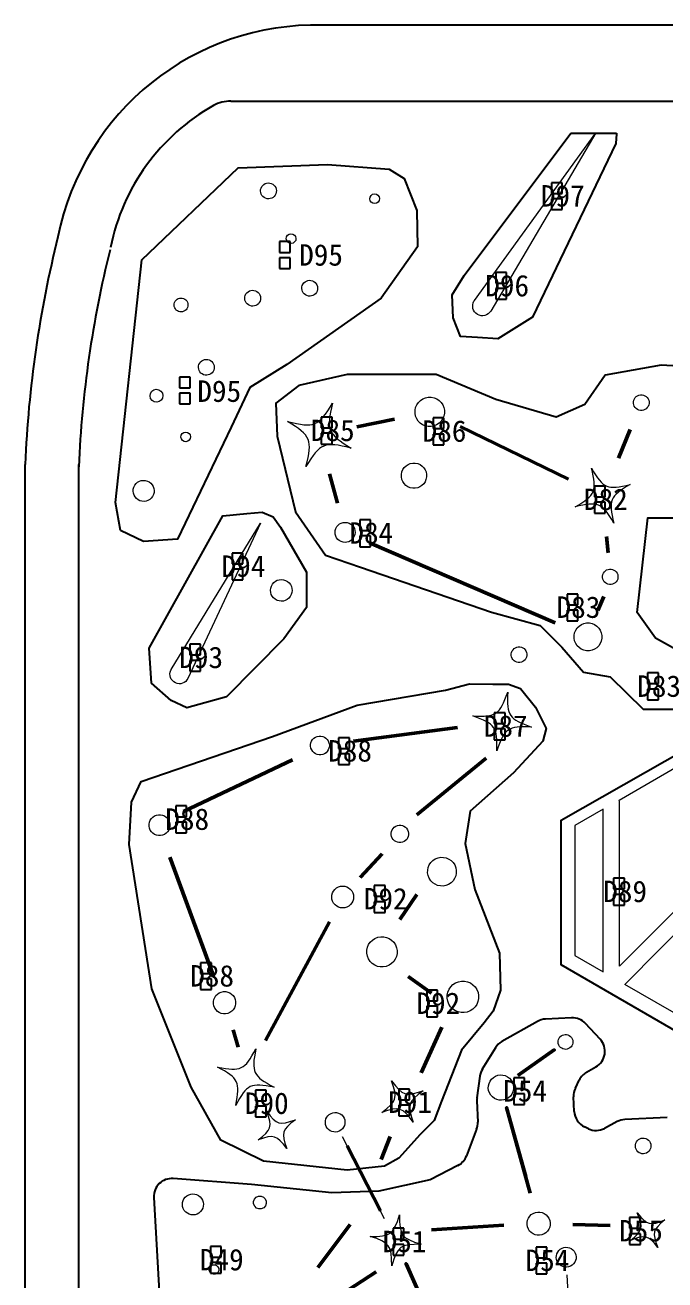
# Model space of a CAD drawing. Header units: millimetres. Extents: x -366 to 289, y -244 to 75.
# Drawn here: x 26.08 to 43.96, y 7.96 to 42.99 of the extents above; entities that cross this region are included whole.
import ezdxf

# ---------------------------------------------------------------- set-up
doc = ezdxf.new("R2010")
doc.units = ezdxf.units.MM
doc.header["$MEASUREMENT"] = 0
doc.linetypes.add('CENTER', pattern=[0.6, 0.375, -0.075, 0.075, -0.075])
for name, color, linetype in [('_U+56FE_U+5C42 1', 7, 'Continuous'), ('DEFAULT_1', 7, 'CENTER'), ('图层1', 1, 'Continuous')]:
    doc.layers.add(name, color=color, linetype=linetype)
doc.styles.add('TEXTSTYLE_3', font='simfang.ttf')

# ---------------------------------------------------------------- blocks, each defined once
blk = doc.blocks.new('LED A')
at = {"layer": 'DEFAULT_1'}
for p, q in [((2529.621, 927.49), (2529.621, 927.19)), ((2529.922, 927.49), (2529.621, 927.49)), ((2529.922, 927.19), (2529.922, 927.49)), ((2529.621, 927.19), (2529.922, 927.19)), ((2529.621, 927.04), (2529.621, 926.74)), ((2529.922, 927.04), (2529.621, 927.04)), ((2529.922, 926.74), (2529.922, 927.04)), ((2529.621, 926.74), (2529.922, 926.74))]:
    blk.add_line(p, q, dxfattribs=at)
blk = doc.blocks.new('LEDA 23')
at = {"color": 5}
blk.add_blockref('LED A', (-807.49, -1266.865), dxfattribs=at)

msp = doc.modelspace()

# ---------------------------------------------------------------- linework, layer by layer
for p, q in [((64.052, 42.987), (34.387, 42.987)), ((31.832, 40.869), (64.316, 40.871)), ((26.081, -11.292), (26.081, 30.725)), ((27.581, -11.09), (27.581, 30.725))]:
    msp.add_line(p, q)
for centre, radius, start, end in [((34.203, 35.645), 7.344, 88.5613, 168.7595), ((34.203, 35.645), 5.844, 119.3094, 168.7595), ((31.832, 39.869), 1, 90.0021, 119.3094), ((58.049, 29.345), 31.998, 166.0157, 177.5277), ((58.049, 29.345), 30.498, 166.0157, 177.5277)]:
    msp.add_arc(centre, radius, start, end)
at = {"layer": '_U+56FE_U+5C42 1', "lineweight": 50}
for points in [[(36.406, 31.99), (35.349, 31.769)], [(38.234, 31.782), (41.26, 30.316)], [(42.663, 30.895), (42.986, 31.695)], [(34.806, 29.638), (34.589, 30.462)], [(40.889, 26.304), (35.708, 28.531)], [(42.368, 28.257), (42.325, 28.714)], [(42.08, 26.643), (42.255, 27.035)], [(35.26, 23.001), (38.166, 23.382)], [(33.548, 22.48), (30.503, 21.034)], [(37.029, 20.944), (38.961, 22.523)], [(30.128, 19.756), (31.343, 16.449)], [(35.447, 19.19), (36.053, 19.856)], [(37.029, 18.712), (36.553, 18.017)], [(32.798, 14.641), (34.583, 17.957)], [(36.782, 16.43), (37.432, 15.96)], [(32.039, 14.452), (31.894, 14.942)], [(37.144, 13.736), (37.728, 15.017)], [(40.068, 10.841), (39.532, 12.767), (40.197, 10.378)], [(36.03, 11.321), (36.282, 11.961)], [(36.01, 9.886), (35.083, 11.696)], [(34.262, 8.303), (35.165, 9.507)], [(39.46, 9.48), (37.432, 9.357)], [(42.428, 9.473), (41.387, 9.507)], [(43.813, 9.252), (43.813, 9.252)], [(35.889, 8.183), (34.53, 7.299)]]:
    msp.add_lwpolyline(points, dxfattribs=at)
at = {"layer": '_U+56FE_U+5C42 1', "lineweight": 0}
for points in [[(41.444, 17.01), (42.236, 16.553), (42.236, 21.099), (41.444, 20.642)], [(46.63, 16.376), (44.586, 15.195), (42.833, 16.208), (44.816, 18.191)]]:
    msp.add_lwpolyline(points, close=True, dxfattribs=at)
at = {"layer": '_U+56FE_U+5C42 1', "lineweight": 50}
for points in [[(39.848, 13.659), (40.864, 14.378)], [(38.601, 4.179), (36.724, 8.405)]]:
    msp.add_lwpolyline(points, close=True, dxfattribs=at)
at = {"layer": '_U+56FE_U+5C42 1', "lineweight": 0}
for points in [[(36.127, 9.657), (34.953, 11.951)], [(41.407, 4.846), (41.227, 8.095)]]:
    msp.add_lwpolyline(points, dxfattribs=at)
for points in [[(38.637, 35.304), (38.637, 35.304), (42.028, 39.983), (42.028, 39.983)], [(42.028, 39.983), (42.028, 39.983), (39.091, 35.006), (39.091, 35.006)], [(32.673, 38.44), (32.717, 38.555), (32.845, 38.612), (32.959, 38.569)], [(32.959, 38.569), (33.074, 38.525), (33.131, 38.397), (33.088, 38.283)], [(32.802, 38.155), (32.687, 38.198), (32.63, 38.326), (32.673, 38.44)], [(33.088, 38.283), (33.044, 38.168), (32.916, 38.111), (32.802, 38.155)], [(35.799, 38.016), (35.729, 38.043), (35.694, 38.121), (35.72, 38.19)], [(35.72, 38.19), (35.747, 38.26), (35.825, 38.295), (35.895, 38.268)], [(35.895, 38.268), (35.964, 38.242), (35.999, 38.164), (35.973, 38.094)], [(35.973, 38.094), (35.946, 38.025), (35.868, 37.99), (35.799, 38.016)], [(33.389, 37.076), (33.415, 37.146), (33.493, 37.181), (33.563, 37.154)], [(33.563, 37.154), (33.632, 37.128), (33.667, 37.05), (33.641, 36.98)], [(33.467, 36.902), (33.397, 36.928), (33.362, 37.006), (33.389, 37.076)], [(33.641, 36.98), (33.614, 36.91), (33.536, 36.875), (33.467, 36.902)], [(33.827, 35.721), (33.87, 35.836), (33.998, 35.893), (34.112, 35.85)], [(34.112, 35.85), (34.227, 35.806), (34.284, 35.678), (34.241, 35.564)], [(30.258, 35.244), (30.296, 35.344), (30.408, 35.394), (30.508, 35.356)], [(32.36, 35.158), (32.246, 35.201), (32.188, 35.329), (32.232, 35.444)], [(32.232, 35.444), (32.275, 35.558), (32.403, 35.615), (32.518, 35.572)], [(32.518, 35.572), (32.632, 35.528), (32.689, 35.401), (32.646, 35.286)], [(33.955, 35.436), (33.841, 35.479), (33.783, 35.607), (33.827, 35.721)], [(34.241, 35.564), (34.197, 35.449), (34.069, 35.392), (33.955, 35.436)], [(30.37, 34.994), (30.27, 35.032), (30.22, 35.144), (30.258, 35.244)], [(30.62, 35.106), (30.582, 35.006), (30.47, 34.956), (30.37, 34.994)], [(30.508, 35.356), (30.608, 35.318), (30.658, 35.206), (30.62, 35.106)], [(32.646, 35.286), (32.602, 35.172), (32.474, 35.114), (32.36, 35.158)], [(38.719, 34.91), (38.59, 34.986), (38.547, 35.153), (38.623, 35.282)], [(38.623, 35.282), (38.627, 35.289), (38.632, 35.297), (38.637, 35.304)], [(39.091, 35.006), (39.015, 34.877), (38.848, 34.834), (38.719, 34.91)], [(30.94, 33.515), (30.983, 33.629), (31.111, 33.687), (31.226, 33.643)], [(31.226, 33.643), (31.34, 33.6), (31.397, 33.472), (31.354, 33.358)], [(31.068, 33.229), (30.954, 33.273), (30.896, 33.401), (30.94, 33.515)], [(31.354, 33.358), (31.31, 33.243), (31.182, 33.186), (31.068, 33.229)], [(29.688, 32.473), (29.595, 32.509), (29.549, 32.613), (29.584, 32.706)], [(29.584, 32.706), (29.619, 32.799), (29.723, 32.845), (29.816, 32.81)], [(29.816, 32.81), (29.909, 32.775), (29.956, 32.671), (29.92, 32.578)], [(36.976, 32.235), (36.999, 32.461), (37.201, 32.626), (37.427, 32.603)], [(37.427, 32.603), (37.653, 32.58), (37.817, 32.379), (37.795, 32.153)], [(29.92, 32.578), (29.885, 32.485), (29.781, 32.438), (29.688, 32.473)], [(33.414, 31.923), (34.156, 31.734), (34.276, 31.782), (34.673, 32.438)], [(34.673, 32.438), (34.484, 31.695), (34.533, 31.576), (35.188, 31.179)], [(37.344, 31.785), (37.118, 31.807), (36.953, 32.009), (36.976, 32.235)], [(43.273, 32.232), (43.153, 32.244), (43.065, 32.351), (43.077, 32.471)], [(43.513, 32.428), (43.5, 32.307), (43.393, 32.22), (43.273, 32.232)], [(33.929, 30.664), (34.118, 31.406), (34.069, 31.526), (33.414, 31.923)], [(37.795, 32.153), (37.772, 31.926), (37.57, 31.762), (37.344, 31.785)], [(30.524, 31.366), (30.454, 31.393), (30.419, 31.471), (30.445, 31.54)], [(30.445, 31.54), (30.472, 31.61), (30.55, 31.645), (30.62, 31.618)], [(30.62, 31.618), (30.689, 31.592), (30.724, 31.514), (30.698, 31.444)], [(30.698, 31.444), (30.671, 31.375), (30.593, 31.34), (30.524, 31.366)], [(35.188, 31.179), (34.446, 31.368), (34.326, 31.319), (33.929, 30.664)], [(36.597, 30.445), (36.617, 30.638), (36.789, 30.779), (36.982, 30.759)], [(36.982, 30.759), (37.175, 30.74), (37.316, 30.567), (37.296, 30.374)], [(41.45, 29.537), (42.019, 29.875), (42.062, 29.978), (41.904, 30.62)], [(41.904, 30.62), (42.242, 30.051), (42.344, 30.008), (42.986, 30.166)], [(29.119, 30.09), (29.177, 30.242), (29.346, 30.318), (29.498, 30.26)], [(29.498, 30.26), (29.65, 30.202), (29.726, 30.033), (29.668, 29.881)], [(36.912, 30.06), (36.718, 30.079), (36.578, 30.252), (36.597, 30.445)], [(37.296, 30.374), (37.277, 30.181), (37.105, 30.04), (36.912, 30.06)], [(42.986, 30.166), (42.418, 29.828), (42.375, 29.725), (42.533, 29.083)], [(29.289, 29.711), (29.138, 29.769), (29.062, 29.939), (29.119, 30.09)], [(29.668, 29.881), (29.61, 29.73), (29.441, 29.654), (29.289, 29.711)], [(42.533, 29.083), (42.195, 29.652), (42.092, 29.695), (41.45, 29.537)], [(30.167, 25), (30.167, 25), (32.66, 29.084), (32.66, 29.084)], [(32.66, 29.084), (32.66, 29.084), (30.631, 24.751), (30.631, 24.751)], [(34.763, 28.937), (34.824, 29.079), (34.989, 29.145), (35.131, 29.084)], [(35.131, 29.084), (35.273, 29.023), (35.339, 28.859), (35.278, 28.717)], [(34.91, 28.569), (34.768, 28.63), (34.702, 28.795), (34.763, 28.937)], [(35.278, 28.717), (35.217, 28.574), (35.053, 28.508), (34.91, 28.569)], [(42.216, 27.608), (42.228, 27.727), (42.334, 27.813), (42.452, 27.801)], [(42.452, 27.801), (42.571, 27.789), (42.657, 27.683), (42.646, 27.565)], [(33.121, 26.929), (32.967, 26.995), (32.896, 27.173), (32.962, 27.326)], [(32.962, 27.326), (33.027, 27.48), (33.205, 27.551), (33.359, 27.485)], [(33.359, 27.485), (33.512, 27.42), (33.584, 27.242), (33.518, 27.088)], [(42.409, 27.371), (42.29, 27.383), (42.204, 27.489), (42.216, 27.608)], [(42.646, 27.565), (42.634, 27.446), (42.528, 27.359), (42.409, 27.371)], [(33.518, 27.088), (33.452, 26.935), (33.274, 26.864), (33.121, 26.929)], [(41.42, 25.949), (41.441, 26.163), (41.632, 26.319), (41.846, 26.297)], [(41.846, 26.297), (42.06, 26.276), (42.217, 26.085), (42.195, 25.871)], [(39.664, 25.434), (39.676, 25.554), (39.783, 25.642), (39.904, 25.63)], [(39.904, 25.63), (40.024, 25.618), (40.111, 25.51), (40.099, 25.39)], [(30.28, 24.624), (30.148, 24.686), (30.091, 24.843), (30.153, 24.975)], [(30.153, 24.975), (30.157, 24.984), (30.162, 24.992), (30.167, 25)], [(30.631, 24.751), (30.569, 24.619), (30.412, 24.562), (30.28, 24.624)], [(38.588, 23.7), (39.255, 23.675), (39.347, 23.738), (39.565, 24.369)], [(39.565, 24.369), (39.54, 23.702), (39.604, 23.61), (40.234, 23.392)], [(39.257, 22.723), (39.282, 23.389), (39.219, 23.482), (38.588, 23.7)], [(34.068, 22.801), (34.025, 22.94), (34.104, 23.087), (34.243, 23.13)], [(34.243, 23.13), (34.382, 23.172), (34.529, 23.094), (34.571, 22.955)], [(40.234, 23.392), (39.568, 23.417), (39.475, 23.353), (39.257, 22.723)], [(34.397, 22.626), (34.258, 22.583), (34.11, 22.662), (34.068, 22.801)], [(34.571, 22.955), (34.614, 22.816), (34.536, 22.668), (34.397, 22.626)], [(42.677, 21.354), (42.677, 21.354), (44.586, 22.457), (44.586, 22.457)], [(42.692, 21.277), (42.692, 21.304), (42.686, 21.33), (42.677, 21.354)], [(42.692, 16.711), (42.692, 16.711), (42.692, 21.277), (42.692, 21.277)], [(29.556, 20.566), (29.509, 20.72), (29.596, 20.884), (29.75, 20.931)], [(36.482, 20.641), (36.61, 20.68), (36.747, 20.608), (36.786, 20.479)], [(29.921, 20.372), (29.767, 20.325), (29.603, 20.412), (29.556, 20.566)], [(36.32, 20.336), (36.28, 20.465), (36.353, 20.601), (36.482, 20.641)], [(36.624, 20.174), (36.495, 20.135), (36.359, 20.208), (36.32, 20.336)], [(36.786, 20.479), (36.825, 20.35), (36.753, 20.214), (36.624, 20.174)], [(37.372, 19.168), (37.27, 19.365), (37.346, 19.607), (37.542, 19.71)], [(37.542, 19.71), (37.739, 19.813), (37.982, 19.736), (38.084, 19.54)], [(38.084, 19.54), (38.187, 19.343), (38.111, 19.1), (37.914, 18.998)], [(34.781, 18.898), (34.92, 18.994), (35.111, 18.958), (35.206, 18.819)], [(37.914, 18.998), (37.717, 18.895), (37.475, 18.971), (37.372, 19.168)], [(34.702, 18.473), (34.606, 18.613), (34.642, 18.803), (34.781, 18.898)], [(35.206, 18.819), (35.302, 18.68), (35.266, 18.489), (35.127, 18.394)], [(44.654, 18.675), (44.654, 18.675), (42.692, 16.711), (42.692, 16.711)], [(35.127, 18.394), (34.987, 18.298), (34.797, 18.334), (34.702, 18.473)], [(35.856, 17.491), (36.064, 17.599), (36.32, 17.519), (36.428, 17.311)], [(35.677, 16.919), (35.568, 17.126), (35.649, 17.383), (35.856, 17.491)], [(36.428, 17.311), (36.537, 17.103), (36.456, 16.847), (36.249, 16.739)], [(36.249, 16.739), (36.041, 16.631), (35.785, 16.711), (35.677, 16.919)], [(37.922, 15.655), (37.81, 15.871), (37.894, 16.137), (38.109, 16.249)], [(38.109, 16.249), (38.325, 16.362), (38.591, 16.278), (38.703, 16.062)], [(31.356, 15.605), (31.306, 15.769), (31.399, 15.944), (31.563, 15.994)], [(31.563, 15.994), (31.728, 16.044), (31.902, 15.952), (31.952, 15.787)], [(31.952, 15.787), (32.003, 15.622), (31.91, 15.448), (31.745, 15.398)], [(38.703, 16.062), (38.816, 15.847), (38.732, 15.581), (38.516, 15.469)], [(31.745, 15.398), (31.581, 15.348), (31.407, 15.44), (31.356, 15.605)], [(38.516, 15.469), (38.301, 15.356), (38.035, 15.44), (37.922, 15.655)], [(41.012, 14.477), (40.944, 14.57), (40.963, 14.7), (41.056, 14.768)], [(41.056, 14.768), (41.148, 14.836), (41.278, 14.817), (41.346, 14.724)], [(41.346, 14.724), (41.414, 14.632), (41.395, 14.502), (41.303, 14.434)], [(31.458, 13.898), (32.113, 13.77), (32.214, 13.818), (32.528, 14.407)], [(32.528, 14.407), (32.399, 13.752), (32.448, 13.65), (33.036, 13.337)], [(41.303, 14.434), (41.21, 14.366), (41.08, 14.385), (41.012, 14.477)], [(31.967, 12.829), (32.095, 13.483), (32.047, 13.585), (31.458, 13.898)], [(39.166, 13.61), (39.323, 13.726), (39.545, 13.693), (39.661, 13.536)], [(33.036, 13.337), (32.382, 13.466), (32.28, 13.417), (31.967, 12.829)], [(36.044, 12.634), (36.465, 12.941), (36.491, 13.025), (36.321, 13.517)], [(36.321, 13.517), (36.627, 13.095), (36.711, 13.069), (37.203, 13.239)], [(39.092, 13.116), (38.976, 13.273), (39.009, 13.494), (39.166, 13.61)], [(39.661, 13.536), (39.777, 13.379), (39.744, 13.158), (39.586, 13.042)], [(37.203, 13.239), (36.782, 12.933), (36.756, 12.849), (36.926, 12.357)], [(39.586, 13.042), (39.43, 12.926), (39.208, 12.959), (39.092, 13.116)], [(32.593, 11.863), (32.969, 12.146), (32.992, 12.222), (32.831, 12.664)], [(32.831, 12.664), (33.114, 12.288), (33.19, 12.265), (33.632, 12.426)], [(34.581, 12.578), (34.703, 12.668), (34.874, 12.642), (34.964, 12.521)], [(36.926, 12.357), (36.62, 12.779), (36.536, 12.805), (36.044, 12.634)], [(33.632, 12.426), (33.256, 12.143), (33.233, 12.067), (33.394, 11.625)], [(34.524, 12.195), (34.434, 12.317), (34.46, 12.488), (34.581, 12.578)], [(34.964, 12.521), (35.054, 12.399), (35.028, 12.228), (34.907, 12.138)], [(33.394, 11.625), (33.111, 12.001), (33.035, 12.024), (32.593, 11.863)], [(34.907, 12.138), (34.785, 12.048), (34.614, 12.074), (34.524, 12.195)], [(43.219, 11.872), (43.316, 11.944), (43.453, 11.923), (43.525, 11.826)], [(43.173, 11.566), (43.102, 11.663), (43.122, 11.8), (43.219, 11.872)], [(43.479, 11.521), (43.382, 11.449), (43.245, 11.469), (43.173, 11.566)], [(43.525, 11.826), (43.597, 11.729), (43.576, 11.592), (43.479, 11.521)], [(30.53, 9.895), (30.437, 10.028), (30.468, 10.211), (30.601, 10.304)], [(30.601, 10.304), (30.733, 10.398), (30.917, 10.366), (31.01, 10.233)], [(31.01, 10.233), (31.103, 10.101), (31.072, 9.918), (30.939, 9.824)], [(32.496, 10.012), (32.439, 10.094), (32.458, 10.206), (32.539, 10.263)], [(32.539, 10.263), (32.62, 10.32), (32.733, 10.301), (32.79, 10.22)], [(32.79, 10.22), (32.847, 10.138), (32.828, 10.026), (32.747, 9.969)], [(30.939, 9.824), (30.806, 9.731), (30.623, 9.763), (30.53, 9.895)], [(32.747, 9.969), (32.665, 9.912), (32.553, 9.931), (32.496, 10.012)], [(40.142, 9.376), (40.059, 9.535), (40.12, 9.731), (40.279, 9.814)], [(40.279, 9.814), (40.438, 9.897), (40.634, 9.835), (40.717, 9.676)], [(42.992, 9.055), (43.337, 9.34), (43.356, 9.413), (43.184, 9.826)], [(43.184, 9.826), (43.469, 9.481), (43.542, 9.462), (43.955, 9.634)], [(35.721, 9.169), (36.294, 9.167), (36.372, 9.224), (36.542, 9.772)], [(36.542, 9.772), (36.539, 9.199), (36.596, 9.121), (37.144, 8.952)], [(40.717, 9.676), (40.8, 9.517), (40.738, 9.321), (40.579, 9.239)], [(43.955, 9.634), (43.61, 9.349), (43.591, 9.276), (43.763, 8.863)], [(36.323, 8.349), (36.326, 8.922), (36.269, 9), (35.721, 9.169)], [(40.579, 9.239), (40.42, 9.156), (40.224, 9.217), (40.142, 9.376)], [(43.763, 8.863), (43.478, 9.208), (43.405, 9.227), (42.992, 9.055)], [(37.144, 8.952), (36.57, 8.954), (36.492, 8.897), (36.323, 8.349)], [(40.976, 8.425), (40.886, 8.548), (40.911, 8.722), (41.035, 8.813)], [(41.035, 8.813), (41.158, 8.904), (41.331, 8.878), (41.423, 8.755)], [(41.364, 8.367), (41.241, 8.276), (41.067, 8.302), (40.976, 8.425)], [(41.423, 8.755), (41.514, 8.632), (41.487, 8.458), (41.364, 8.367)], [(31.25, 8.167), (31.207, 8.228), (31.221, 8.313), (31.282, 8.355)], [(31.438, 8.135), (31.377, 8.092), (31.293, 8.106), (31.25, 8.167)], [(31.282, 8.355), (31.343, 8.398), (31.428, 8.384), (31.47, 8.323)], [(31.47, 8.323), (31.513, 8.262), (31.499, 8.178), (31.438, 8.135)]]:
    msp.add_open_spline(points, degree=3, dxfattribs=at)
for points, knots in [([(43.077, 32.471), (43.089, 32.592), (43.197, 32.679), (43.317, 32.667), (43.437, 32.655), (43.525, 32.548), (43.513, 32.428)], [2, 2, 2, 2, 3, 3, 3, 4, 4, 4, 4]), ([(42.195, 25.871), (42.173, 25.656), (41.982, 25.5), (41.768, 25.522), (41.554, 25.544), (41.398, 25.735), (41.42, 25.949)], [0, 0, 0, 0, 1, 1, 1, 2, 2, 2, 2]), ([(40.099, 25.39), (40.087, 25.27), (39.98, 25.182), (39.86, 25.195), (39.739, 25.207), (39.652, 25.314), (39.664, 25.434)], [0, 0, 0, 0, 1, 1, 1, 2, 2, 2, 2]), ([(29.75, 20.931), (29.905, 20.978), (30.068, 20.891), (30.115, 20.737), (30.163, 20.583), (30.076, 20.419), (29.921, 20.372)], [1, 1, 1, 1, 2, 2, 2, 3, 3, 3, 3])]:
    msp.add_open_spline(points, degree=3, knots=knots, dxfattribs=at)
at = {"layer": 'Defpoints', "color": 6}
for p, q in [((41.326, 39.97), (42.603, 39.97)), ((40.397, 15.174), (39.401, 14.611)), ((41.35, 15.273), (40.62, 15.239)), ((42.147, 14.676), (41.74, 15.114)), ((39.22, 14.435), (38.856, 13.836)), ((41.77, 13.755), (42.027, 13.901)), ((38.788, 13.643), (38.707, 13.043)), ((41.456, 13.309), (41.566, 13.537)), ((41.424, 12.658), (41.406, 13.071)), ((38.703, 12.956), (38.727, 12.361)), ((42.627, 12.376), (42.265, 12.186)), ((44.021, 12.494), (42.834, 12.433)), ((38.695, 12.165), (38.415, 11.421)), ((41.82, 12.176), (41.711, 12.227)), ((38.175, 11.152), (37.396, 10.754)), ((32.41, 10.624), (30.218, 10.786)), ((34.648, 10.39), (32.41, 10.624)), ((37.396, 10.754), (35.961, 10.43)), ((29.682, 10.259), (30.075, 3.267)), ((35.961, 10.43), (34.648, 10.39))]:
    msp.add_line(p, q, dxfattribs=at)
for points in [[(42.603, 39.97), (42.608, 39.955), (42.587, 39.686), (40.254, 34.837), (39.288, 34.233), (38.718, 34.268), (38.243, 34.297), (38.045, 34.82), (38.01, 35.458), (38.345, 35.997), (41.326, 39.97)], [(45.143, 33.421), (43.85, 33.494), (42.284, 33.22), (41.717, 32.399), (40.915, 32.047), (39.232, 32.536), (37.567, 33.238), (35.082, 33.238), (33.732, 32.925), (33.086, 32.436), (33.125, 31.517), (33.633, 29.403), (34.478, 28.194), (35.453, 27.858), (39.113, 26.597), (40.468, 26.23), (41.077, 25.624), (41.685, 24.922), (42.432, 24.798), (43.352, 23.895), (44.271, 23.895)], [(44.598, 25.374), (43.694, 25.872), (43.18, 26.589), (43.477, 29.236), (43.477, 29.236), (45.753, 29.237)]]:
    msp.add_lwpolyline(points, dxfattribs=at)
for points in [[(28.747, 28.881), (28.607, 29.66), (29.342, 36.438), (32.039, 39), (34.534, 39.094), (36.249, 38.969), (36.67, 38.704), (37.029, 37.816), (37.045, 36.803), (36.031, 35.369), (33.394, 33.509), (32.365, 32.87), (31.835, 31.764), (30.338, 28.639), (29.387, 28.569)], [(32.703, 29.39), (33.013, 29.261), (33.213, 28.971), (33.939, 27.714), (33.939, 26.733), (33.311, 25.857), (31.709, 24.234), (30.604, 23.925), (30.162, 24.135), (29.609, 24.621), (29.544, 25.595), (31.61, 29.289), (32.28, 29.351)], [(37.825, 24.421), (38.495, 24.598), (39.152, 24.592), (39.591, 24.592), (39.925, 24.47), (40.338, 23.951), (40.643, 23.351), (40.547, 22.996), (39.726, 22.113), (38.513, 21.041), (38.379, 20.137), (38.648, 18.854), (39.335, 17.075), (39.367, 16.047), (39.161, 15.463), (38.905, 15.133), (38.278, 14.374), (37.718, 12.945), (37.508, 12.407), (37.122, 12.019), (36.521, 11.354), (36.127, 11.129), (35.08, 11.024), (32.743, 11.272), (31.549, 11.855), (30.717, 13.335), (29.622, 16.082), (28.991, 20.116), (29.058, 21.292), (29.323, 21.872), (32.989, 23.123), (35.358, 24.007)], [(47.946, 16.662), (44.487, 14.768), (41.056, 16.754), (41.056, 20.796), (44.557, 22.782), (47.993, 20.816)]]:
    msp.add_lwpolyline(points, close=True, dxfattribs=at)
at = {"layer": 'Defpoints'}
msp.add_lwpolyline([(37.825, 24.421), (38.495, 24.598), (39.152, 24.592), (39.591, 24.592), (39.925, 24.47), (40.338, 23.951), (40.643, 23.351), (40.547, 22.996), (39.726, 22.113), (38.513, 21.041), (38.379, 20.137), (38.648, 18.854), (39.335, 17.075), (39.367, 16.047), (39.161, 15.463), (38.905, 15.133), (38.278, 14.374), (37.718, 12.945), (37.508, 12.407), (37.122, 12.019), (36.521, 11.354), (36.127, 11.129), (35.08, 11.024), (32.743, 11.272), (31.549, 11.855), (30.717, 13.335), (29.622, 16.082), (28.991, 20.116), (29.058, 21.292), (29.323, 21.872), (32.989, 23.123), (35.358, 24.007)], close=True, dxfattribs=at)
at = {"layer": 'Defpoints', "color": 6}
for centre, start, end in [((40.643, 14.739), 92.6735, 119.5211), ((41.374, 14.773), 42.9419, 92.6735), ((39.648, 14.176), 119.5211, 148.7372), ((41.781, 14.336), 299.4654, 42.9419), ((39.284, 13.576), 148.7372, 172.2985), ((42.016, 13.32), 119.4654, 154.274), ((39.203, 12.976), 172.2985, 182.3047), ((41.906, 13.092), 154.274, 182.4383), ((41.924, 12.68), 182.4383, 244.8148), ((38.227, 12.341), 339.3683, 2.3047), ((42.86, 11.934), 92.9568, 117.7416), ((42.032, 12.628), 244.8148, 297.7416), ((37.947, 11.597), 297.0914, 339.3683), ((30.181, 10.287), 85.7751, 183.2114)]:
    msp.add_arc(centre, 0.5, start, end, dxfattribs=at)

# ---------------------------------------------------------------- block references
at = {"color": 6}
for p in [(-1681.347, 377.964), (-1688.942, 376.319), (-1682.9, 375.458), (-1691.737, 372.536), (-1687.774, 371.418), (-1684.652, 371.398), (-1680.144, 369.492), (-1686.698, 368.552), (-1690.268, 367.625), (-1680.909, 366.481), (-1691.449, 365.079), (-1678.656, 364.278), (-1682.941, 363.163), (-1687.29, 362.469), (-1691.839, 360.564), (-1686.295, 358.341), (-1679.606, 358.545), (-1691.145, 356.188), (-1684.825, 355.423), (-1682.398, 352.977), (-1689.616, 352.631), (-1685.61, 352.661), (-1679.161, 349.072), (-1685.767, 348.772), (-1690.874, 348.266), (-1681.775, 348.246)]:
    msp.add_blockref('LEDA 23', p, dxfattribs=at)

# ---------------------------------------------------------------- texts
at = {"layer": '图层1', "color": 2, "char_height": 0.6, "width": 0.28307, "attachment_point": 1, "style": 'TEXTSTYLE_3'}
for s, insert in [('D97', (40.492, 38.522)), ('D95', (33.738, 36.873)), ('D96', (38.938, 36.015)), ('D95', (30.894, 33.07)), ('D85', (34.065, 31.975)), ('D86', (37.187, 31.956)), ('D82', (41.695, 30.049)), ('D84', (35.141, 29.11)), ('D94', (31.571, 28.183)), ('D83', (40.929, 27.039)), ('D93', (30.389, 25.637)), ('D83', (43.182, 24.835)), ('D87', (38.897, 23.72)), ('D88', (34.548, 23.027)), ('D88', (29.999, 21.121)), ('D89', (42.233, 19.103)), ('D92', (35.544, 18.898)), ('D88', (30.694, 16.746)), ('D92', (37.014, 15.981)), ('D54', (39.44, 13.534)), ('D90', (32.222, 13.189)), ('D91', (36.228, 13.219)), ('D55', (42.677, 9.629)), ('D51', (36.072, 9.329)), ('D49', (30.965, 8.823)), ('D54', (40.064, 8.804))]:
    msp.add_mtext(s, dxfattribs=dict(at, insert=insert))

doc.saveas('drawing.dxf')
